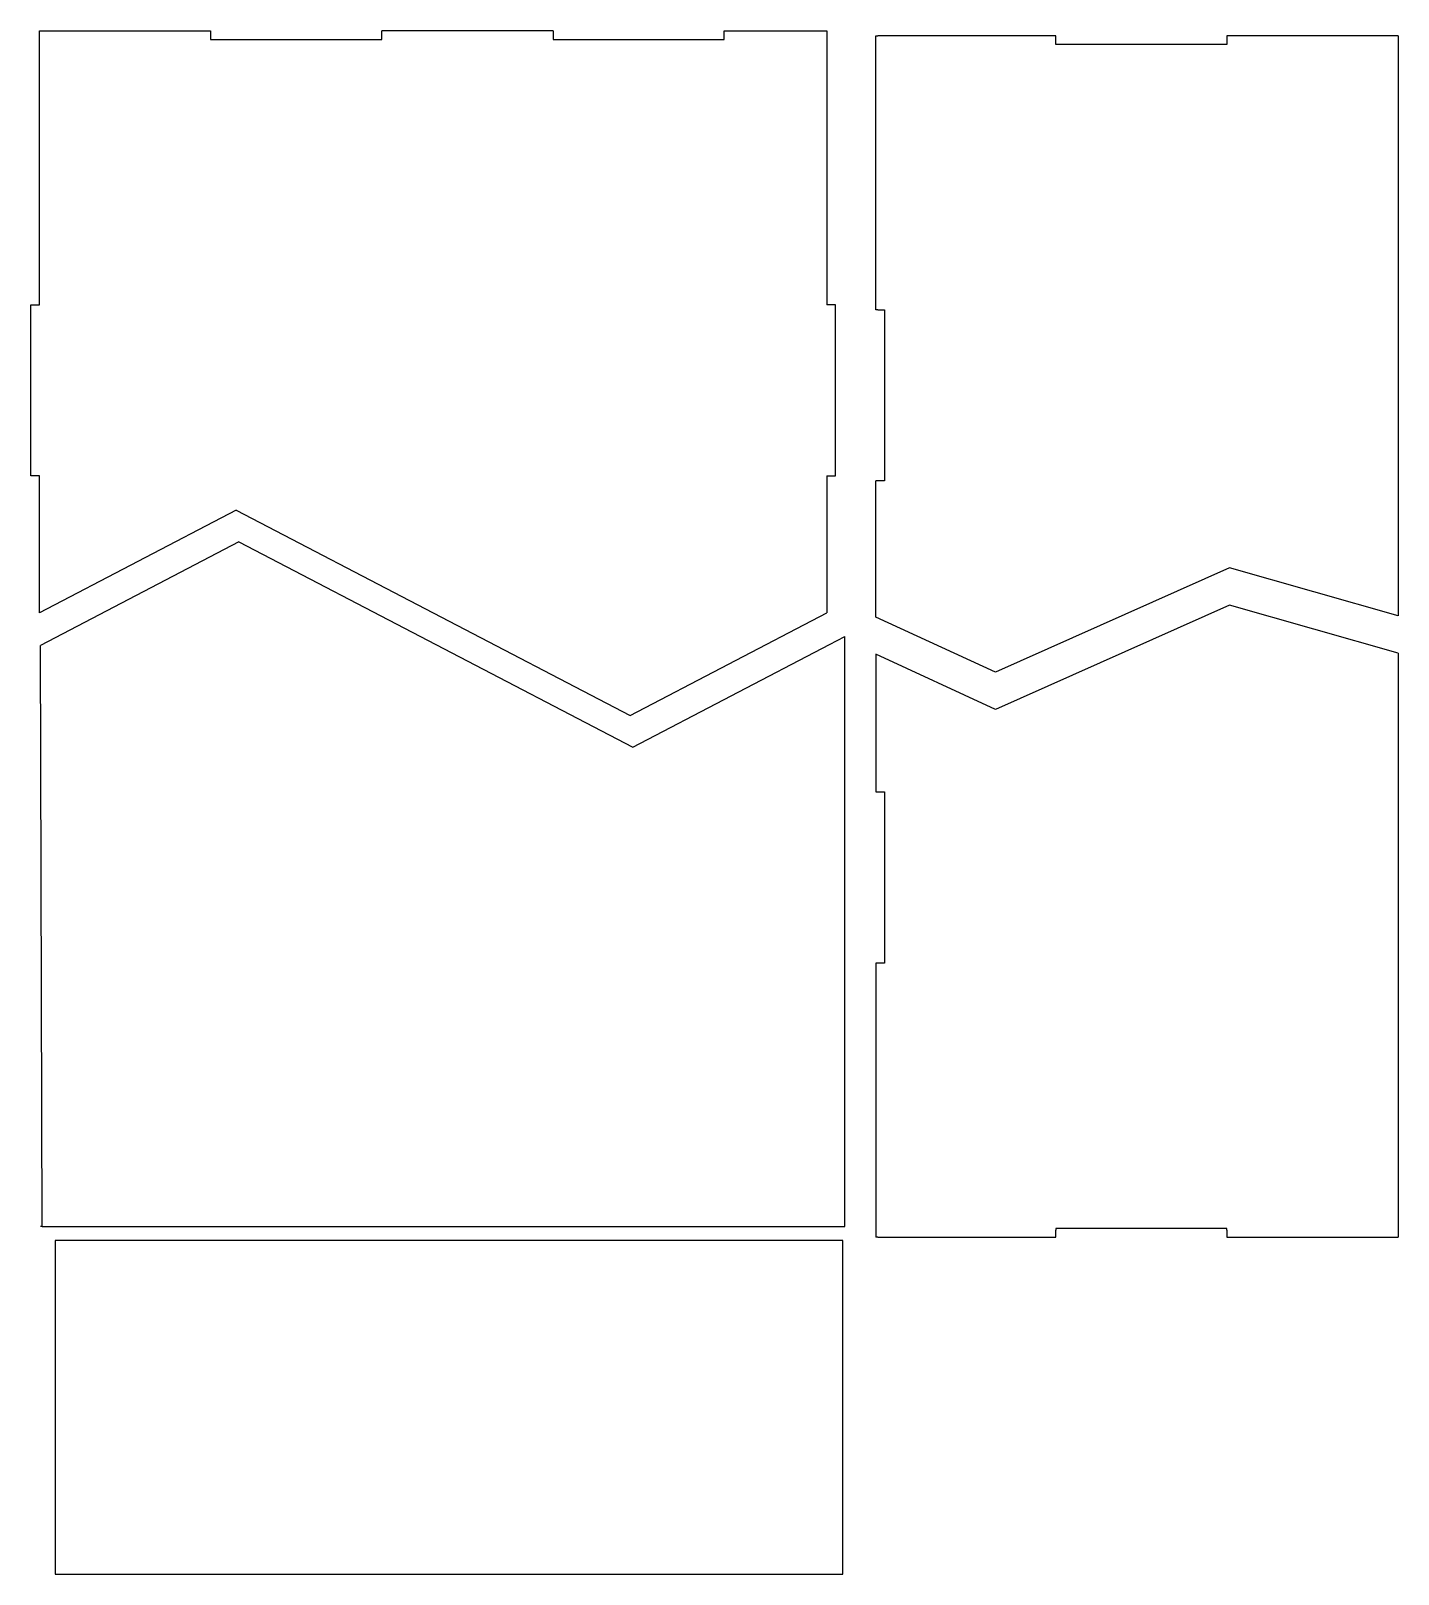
# Model space of a CAD drawing. Header units: millimetres. Extents: x 1983 to 2782, y 1474 to 2376.
import ezdxf

# ---------------------------------------------------------------- set-up
doc = ezdxf.new("R2010")
doc.units = ezdxf.units.MM

msp = doc.modelspace()

# ---------------------------------------------------------------- linework, layer by layer
for p, q in [((1988.01, 2215.65), (1988.01, 2375.65)), ((1988.01, 2375.65), (2088.01, 2375.65)), ((2088.01, 2375.65), (2088.01, 2371.65)), ((2088.01, 2371.65), (2088.01, 2370.65)), ((2188.01, 2371.65), (2188.01, 2375.65)), ((2288.01, 2375.65), (2188.01, 2375.65)), ((2188.01, 2370.65), (2188.01, 2371.65)), ((2288.01, 2375.65), (2288.01, 2371.65)), ((2288.01, 2371.65), (2288.01, 2370.65)), ((2388.01, 2375.65), (2448.01, 2375.65)), ((2388.01, 2371.65), (2388.01, 2375.65)), ((2388.01, 2370.65), (2388.01, 2371.65)), ((2448.01, 2375.65), (2448.01, 2215.65)), ((2476.68, 2212.76), (2476.68, 2372.76)), ((2476.68, 2372.76), (2477.68, 2372.76)), ((2781.68, 2372.76), (2781.68, 2033.89)), ((2088.01, 2370.65), (2188.01, 2370.65)), ((2288.01, 2370.65), (2388.01, 2370.65)), ((2581.68, 2367.76), (2581.68, 2368.76)), ((2681.68, 2367.76), (2581.68, 2367.76)), ((2681.68, 2368.76), (2681.68, 2367.76)), ((1983.01, 2115.65), (1983.01, 2215.65)), ((1983.01, 2215.65), (1988.01, 2215.65)), ((2453.01, 2215.65), (2448.01, 2215.65)), ((2453.01, 2215.65), (2448.01, 2215.65)), ((2453.01, 2115.65), (2453.01, 2215.65)), ((2453.01, 2115.65), (2453.01, 2215.65)), ((2477.68, 2212.76), (2476.68, 2212.76)), ((1988.01, 2115.65), (1983.01, 2115.65)), ((1988.01, 2035.65), (1988.01, 2115.65)), ((2448.01, 2115.65), (2448.01, 2035.65)), ((2448.01, 2115.65), (2453.01, 2115.65)), ((2448.01, 2115.65), (2453.01, 2115.65)), ((2476.68, 2033.22), (2476.68, 2112.76)), ((2477.68, 2112.76), (2476.68, 2112.76)), ((2103.01, 2095.65), (1988.01, 2035.65)), ((2103.01, 2095.65), (2218.01, 2035.65)), ((2104.57, 2077.11), (1988.57, 2016.58)), ((2104.57, 2077.11), (2219.57, 2017.11)), ((2683.08, 2061.87), (2546.52, 2000.93)), ((2781.68, 2033.89), (2683.08, 2061.87)), ((2683.08, 2040.16), (2546.52, 1979.22)), ((2781.68, 2012.18), (2683.08, 2040.16)), ((2218.01, 2035.65), (2333.01, 1975.65)), ((2333.01, 1975.65), (2448.01, 2035.65)), ((2546.52, 2000.93), (2476.68, 2033.22)), ((2449.57, 2017.11), (2458.57, 2021.8)), ((2458.57, 1677.11), (2458.57, 2021.8)), ((1989.57, 1677.11), (1988.57, 2016.58)), ((2219.57, 2017.11), (2334.57, 1957.11)), ((2334.57, 1957.11), (2449.57, 2017.11)), ((2546.52, 1979.22), (2476.68, 2011.51)), ((2476.68, 2011.51), (2476.68, 1931.04)), ((2781.68, 2012.18), (2781.68, 1671.04)), ((2476.68, 1831.04), (2476.68, 1671.04)), ((1989.57, 1677.11), (1988.57, 1677.11)), ((1989.57, 1677.11), (2457.57, 1677.11)), ((2457.57, 1677.11), (2458.57, 1677.11)), ((2457.28, 1669.11), (1997.28, 1669.11)), ((1997.28, 1669.11), (1997.28, 1474.11)), ((2457.28, 1474.11), (2457.28, 1669.11)), ((2477.68, 1671.04), (2476.68, 1671.04)), ((2681.68, 1676.04), (2581.68, 1676.04)), ((2581.68, 1676.04), (2581.68, 1675.04)), ((2681.68, 1675.04), (2681.68, 1676.04)), ((1997.28, 1474.11), (2457.28, 1474.11))]:
    msp.add_line(p, q)
at = {"color": 7, "linetype": 'Continuous', "lineweight": 25}
for p, q in [((2581.68, 2372.76), (2477.68, 2372.76)), ((2581.68, 2368.76), (2581.68, 2372.76)), ((2681.68, 2372.76), (2681.68, 2368.76)), ((2781.68, 2372.76), (2681.68, 2372.76)), ((2477.68, 2212.76), (2481.68, 2212.76)), ((2481.68, 2212.76), (2481.68, 2112.76)), ((2481.68, 2112.76), (2477.68, 2112.76)), ((2476.68, 1931.04), (2481.68, 1931.04)), ((2481.68, 1931.04), (2481.68, 1831.04)), ((2481.68, 1831.04), (2476.68, 1831.04)), ((2477.68, 1671.04), (2581.68, 1671.04)), ((2581.68, 1671.04), (2581.68, 1675.04)), ((2681.68, 1675.04), (2681.68, 1671.04)), ((2681.68, 1671.04), (2781.68, 1671.04))]:
    msp.add_line(p, q, dxfattribs=at)

doc.saveas('drawing.dxf')
